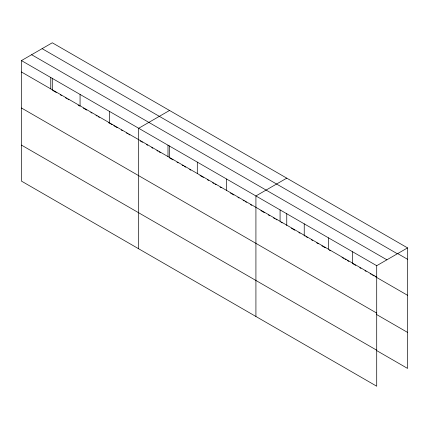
<?xml version="1.0" encoding="UTF-8"?>
<svg xmlns="http://www.w3.org/2000/svg" width="429" height="429" viewBox="0 0 429 429"><rect width="100%" height="100%" fill="white"/><g stroke="black" fill="none" stroke-linecap="round" stroke-linejoin="round"><path stroke-width="0.64" d="M52.29 90.187L52.29 78.18M21.45 60.586L376.71 265.696L376.71 386.218L21.45 181.108L21.45 60.586L52.29 42.782L407.55 247.892L407.55 368.414L376.49 350.482M169.525 110.468L138.685 128.271L138.685 248.793M286.76 178.153L255.92 195.956L255.92 316.479M376.71 265.696L407.55 247.892M397.195 253.303L407.55 259.277M42.112 48.659L397.372 253.764M31.628 54.714L386.888 259.818M21.45 71.975L376.71 277.08M52.864 90.519L56.312 92.508M60.333 94.83L61.486 95.495M65.508 97.817L66.656 98.477M67.809 99.142L68.956 99.807M78.153 105.116L79.874 106.113M83.323 108.103L86.771 110.092M90.792 112.414L91.945 113.079M95.967 115.401L97.115 116.066M98.262 116.726L99.415 117.39M108.607 122.699L110.333 123.697M110.907 124.029L112.055 124.689M113.782 125.686L117.23 127.676M121.251 129.998L122.399 130.663M126.426 132.985L127.574 133.65M128.721 134.315L129.874 134.974M140.219 140.948L142.514 142.278M146.536 144.6L147.689 145.265M151.71 147.587L152.858 148.246M156.88 150.568L158.033 151.233M159.18 151.898L160.328 152.563M172.973 159.861L169.525 157.872L169.525 145.865M176.995 162.183L178.148 162.848M182.169 165.17L183.317 165.835M184.47 166.495L185.618 167.16M189.639 169.482L190.787 170.147M199.984 175.456L203.432 177.445M207.454 179.767L208.607 180.432M212.628 182.754L213.776 183.419M214.924 184.084L216.077 184.743M220.098 187.065L221.246 187.73M230.443 193.039L233.891 195.029M237.913 197.356L239.06 198.016M243.087 200.338L244.235 201.003M245.383 201.668L246.536 202.332M250.557 204.654L251.705 205.314M260.902 210.623L264.35 212.618M268.372 214.94L269.519 215.605M273.541 217.927L274.694 218.586M275.842 219.251L276.989 219.916M281.016 222.238L282.164 222.903M291.361 228.212L294.814 230.207M298.841 232.529L299.989 233.194M304.016 235.516L305.169 236.181M306.317 236.846L307.47 237.51M311.497 239.838L312.644 240.497M316.672 242.825L318.398 243.822M321.847 245.812L325.3 247.806M329.327 250.128L330.475 250.793M341.977 257.438L343.704 258.43M344.857 259.095L346.005 259.76M347.158 260.424L348.879 261.422M352.332 263.411L355.786 265.406M359.808 267.728L360.961 268.393M364.988 270.72L366.135 271.38M370.163 273.707L371.316 274.372M372.463 275.037L374.19 276.029M375.337 276.694L407.55 295.291M21.45 107.99L376.71 313.095M376.49 314.468L407.55 332.4M21.45 145.093L376.71 350.203M352.552 251.748L352.552 263.138M328.394 237.8L328.394 249.19M304.236 223.852L304.236 235.242M286.76 213.551L286.76 225.557M280.078 209.904L280.078 221.294M226.614 179.038L226.614 190.422M197.302 162.114L197.302 173.504M167.996 145.195L167.996 156.58M109.379 111.352L109.379 122.737M80.067 94.428L80.067 105.818M50.761 77.51L50.761 88.894"/></g></svg>
